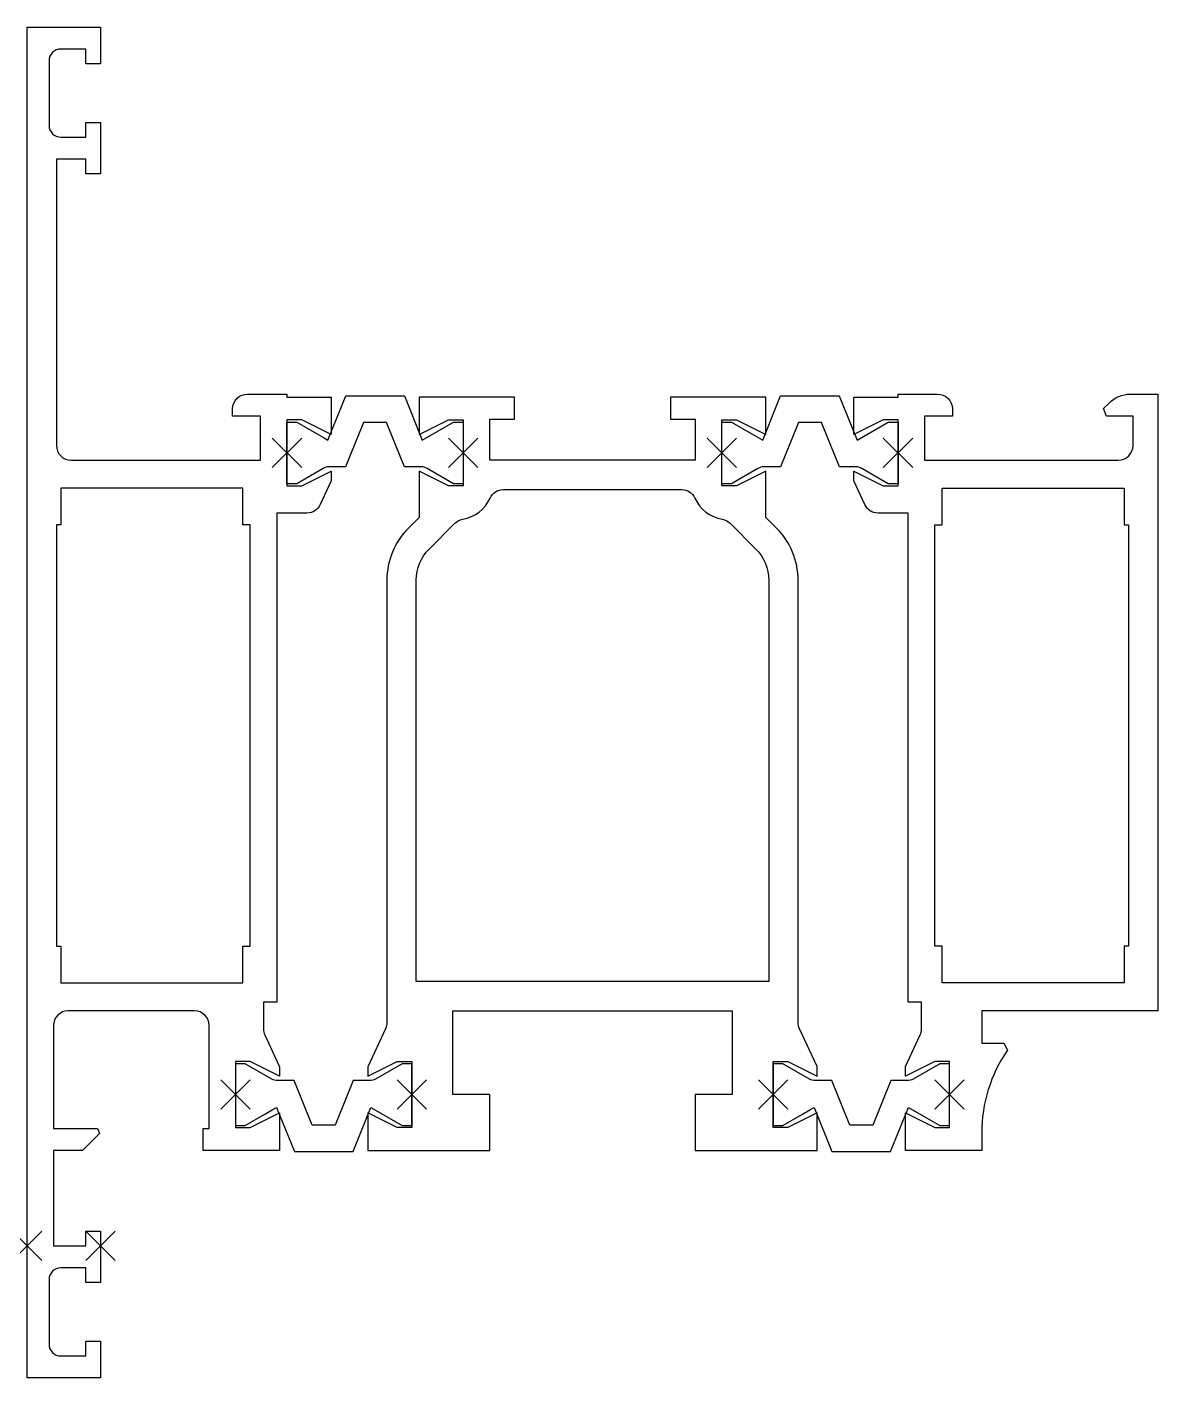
# Model space of a CAD drawing. Header units: millimetres. Extents: x 4.7 to 81.7, y 8.5 to 100.5.
import ezdxf

# ---------------------------------------------------------------- set-up
doc = ezdxf.new("R2010")
doc.units = ezdxf.units.MM
doc.header["$PDMODE"] = 3
doc.header["$PDSIZE"] = 1
doc.layers.add('X_SNAP', color=7, linetype='Continuous', lineweight=0, plot=False)

msp = doc.modelspace()

# ---------------------------------------------------------------- linework, layer by layer
for points in [[(25.385, 69.577), (24.651, 67.963, -0.294108), (23.741, 67.377), (21.685, 67.377), (21.685, 34.077), (20.785, 34.077), (20.785, 32.258, 0.109518), (20.879, 31.835), (21.885, 29.677), (21.885, 29.027), (19.885, 30.027), (18.885, 30.027), (18.885, 25.527), (19.885, 25.527), (21.885, 26.527), (21.885, 23.977), (16.685, 23.977), (16.685, 25.477), (17.085, 25.477), (17.085, 32.477, 0.414214), (16.085, 33.477), (7.485, 33.477, 0.414214), (6.485, 32.477), (6.485, 25.477), (9.485, 25.477), (9.626, 25.136), (8.468, 23.977), (6.485, 23.977), (6.485, 17.477), (8.685, 17.477), (8.685, 18.477), (9.685, 18.477), (9.685, 14.977), (8.685, 14.977), (8.685, 15.977), (6.985, 15.977, 0.414214), (6.185, 15.177), (6.185, 10.777, 0.414214), (6.985, 9.977), (8.685, 9.977), (8.685, 10.977), (9.685, 10.977), (9.685, 8.477), (4.685, 8.477), (4.685, 100.477), (9.685, 100.477), (9.685, 97.977), (8.685, 97.977), (8.685, 98.977), (6.985, 98.977, 0.414214), (6.185, 98.177), (6.185, 93.777, 0.414214), (6.985, 92.977), (8.685, 92.977), (8.685, 93.977), (9.685, 93.977), (9.685, 90.477), (8.685, 90.477), (8.685, 91.477), (6.685, 91.477), (6.685, 71.977, 0.414214), (7.685, 70.977), (20.585, 70.977), (20.585, 73.977), (18.685, 73.977), (18.685, 74.477, -0.414214), (19.685, 75.477), (22.385, 75.477), (22.385, 75.277), (25.385, 75.277), (25.385, 72.727), (23.385, 73.727), (22.385, 73.727), (22.385, 69.227), (23.385, 69.227), (25.385, 70.227), (25.385, 69.577)], [(63.986, 75.278), (63.986, 75.478), (66.686, 75.478, -0.414214), (67.686, 74.478), (67.686, 73.978), (65.786, 73.978), (65.786, 70.978), (78.986, 70.978, 0.414214), (79.986, 71.978), (79.986, 73.978), (78.186, 73.978), (77.974, 74.49), (78.376, 74.892, -0.198912), (79.79, 75.478), (81.686, 75.478), (81.686, 33.478), (69.686, 33.478), (69.686, 31.278), (71.186, 31.278), (71.434, 30.808, 0.151177), (69.686, 25.16), (69.686, 23.978), (64.486, 23.978), (64.486, 26.528), (66.486, 25.528), (67.486, 25.528), (67.486, 30.028), (66.486, 30.028), (64.486, 29.028), (64.486, 29.678), (65.492, 31.836, 0.109518), (65.586, 32.258), (65.586, 34.078), (64.686, 34.078), (64.686, 67.378), (62.63, 67.378, -0.294108), (61.72, 67.964), (60.986, 69.578), (60.986, 70.228), (62.986, 69.228), (63.986, 69.228), (63.986, 73.728), (62.986, 73.728), (60.986, 72.728), (60.986, 75.278), (63.986, 75.278)], [(26.377, 70.527), (25.251, 70.527, 0.131652), (24.851, 70.42), (23.046, 69.377), (22.385, 69.377), (22.385, 73.577), (23.046, 73.577), (24.385, 72.804), (24.873, 72.521), (25.172, 72.349), (26.385, 75.352), (30.385, 75.352), (31.598, 72.349), (33.724, 73.577), (34.385, 73.577), (34.385, 69.377), (33.724, 69.377), (31.919, 70.42, 0.131652), (31.519, 70.527), (30.393, 70.527), (29.171, 73.552), (27.599, 73.552)], [(58.485, 29.679), (57.28, 32.264, -0.109518), (57.186, 32.687), (57.186, 62.806, 0.198912), (55.722, 66.342), (54.986, 67.077), (54.986, 70.227), (52.986, 69.227), (51.986, 69.227), (51.986, 73.727), (52.986, 73.727), (54.986, 72.727), (54.986, 75.277), (48.485, 75.277), (48.485, 73.777), (50.185, 73.777), (50.185, 70.977), (36.185, 70.977), (36.185, 73.777), (37.885, 73.777), (37.885, 75.277), (31.384, 75.277), (31.384, 72.727), (33.384, 73.727), (34.384, 73.727), (34.384, 69.227), (33.384, 69.227), (31.384, 70.227), (31.384, 69.577), (31.385, 69.577), (31.385, 67.077), (30.649, 66.342, 0.198912), (29.185, 62.806), (29.185, 32.687, -0.109518), (29.091, 32.264), (27.885, 29.677), (27.885, 29.027), (29.885, 30.027), (30.885, 30.027), (30.885, 25.527), (29.885, 25.527), (27.885, 26.527), (27.885, 23.977), (36.185, 23.977), (36.185, 27.777), (33.685, 27.777), (33.685, 33.477), (52.685, 33.477), (52.685, 27.777), (50.185, 27.777), (50.185, 23.977), (58.485, 23.977), (58.485, 26.527), (56.485, 25.527), (55.485, 25.527), (55.485, 30.027), (56.485, 30.027), (58.485, 29.027), (58.485, 29.679)], [(55.978, 70.527), (54.852, 70.527, 0.131652), (54.452, 70.42), (52.647, 69.378), (51.986, 69.378), (51.986, 73.578), (52.647, 73.578), (53.986, 72.804), (54.474, 72.522), (54.773, 72.349), (55.986, 75.352), (59.986, 75.352), (61.199, 72.349), (63.325, 73.578), (63.986, 73.578), (63.986, 69.378), (63.325, 69.378), (61.52, 70.42, 0.131652), (61.12, 70.527), (59.994, 70.527), (58.772, 73.552), (57.2, 73.552)], [(32.064, 64.927), (33.821, 66.685, -0.154989), (34.359, 66.963, 0.248244), (36.21, 68.392, -0.293963), (37.121, 68.977), (49.251, 68.977, -0.293963), (50.161, 68.392, 0.248244), (52.012, 66.963, -0.154989), (52.55, 66.685), (54.307, 64.927, -0.198912), (55.186, 62.806), (55.186, 35.477), (31.185, 35.477), (31.185, 62.806, -0.198912), (32.064, 64.927)], [(22.877, 28.727), (21.751, 28.727, -0.131652), (21.351, 28.834), (19.546, 29.876), (18.885, 29.876), (18.885, 25.676), (19.546, 25.676), (20.885, 26.45), (21.373, 26.732), (21.672, 26.905), (22.885, 23.902), (26.885, 23.902), (28.098, 26.905), (30.224, 25.676), (30.885, 25.676), (30.885, 29.876), (30.224, 29.876), (28.419, 28.834, -0.131652), (28.019, 28.727), (26.893, 28.727), (25.671, 25.702), (24.099, 25.702)], [(59.477, 28.727), (58.351, 28.727, -0.131652), (57.951, 28.834), (56.146, 29.877), (55.485, 29.877), (55.485, 25.677), (56.146, 25.677), (57.485, 26.45), (57.973, 26.733), (58.272, 26.905), (59.485, 23.902), (63.485, 23.902), (64.698, 26.905), (66.824, 25.677), (67.485, 25.677), (67.485, 29.877), (66.824, 29.877), (65.019, 28.834, -0.131652), (64.619, 28.727), (63.493, 28.727), (62.271, 25.702), (60.699, 25.702)]]:
    msp.add_lwpolyline(points, format="xyb", close=True)
for points in [[(6.985, 35.377), (19.385, 35.377), (19.385, 37.877), (19.885, 37.877), (19.885, 66.577), (19.385, 66.577), (19.385, 69.077), (6.985, 69.077), (6.985, 66.577), (6.685, 66.577), (6.685, 37.877), (6.985, 37.877), (6.985, 35.377)], [(79.386, 35.378), (66.986, 35.378), (66.986, 37.878), (66.486, 37.878), (66.486, 66.578), (66.986, 66.578), (66.986, 69.078), (79.386, 69.078), (79.386, 66.578), (79.686, 66.578), (79.686, 37.878), (79.386, 37.878), (79.386, 35.378)]]:
    msp.add_lwpolyline(points, close=True)
at = {"layer": 'X_SNAP'}
for p in [(22.385, 71.477), (22.385, 71.477), (22.385, 71.477), (34.385, 71.477), (34.385, 71.477), (34.385, 71.477), (51.986, 71.478), (51.986, 71.478), (51.986, 71.478), (63.986, 71.478), (63.986, 71.478), (63.986, 71.478), (18.885, 27.776), (18.885, 27.776), (18.885, 27.776), (30.885, 27.776), (30.885, 27.776), (30.885, 27.776), (55.485, 27.777), (55.485, 27.777), (55.485, 27.777), (67.485, 27.777), (67.485, 27.777), (67.485, 27.777), (4.685, 17.477)]:
    msp.add_point(p, dxfattribs=at)
at = {"layer": 'X_SNAP', "color": 1}
msp.add_point((9.685, 17.477), dxfattribs=at)

doc.saveas('drawing.dxf')
